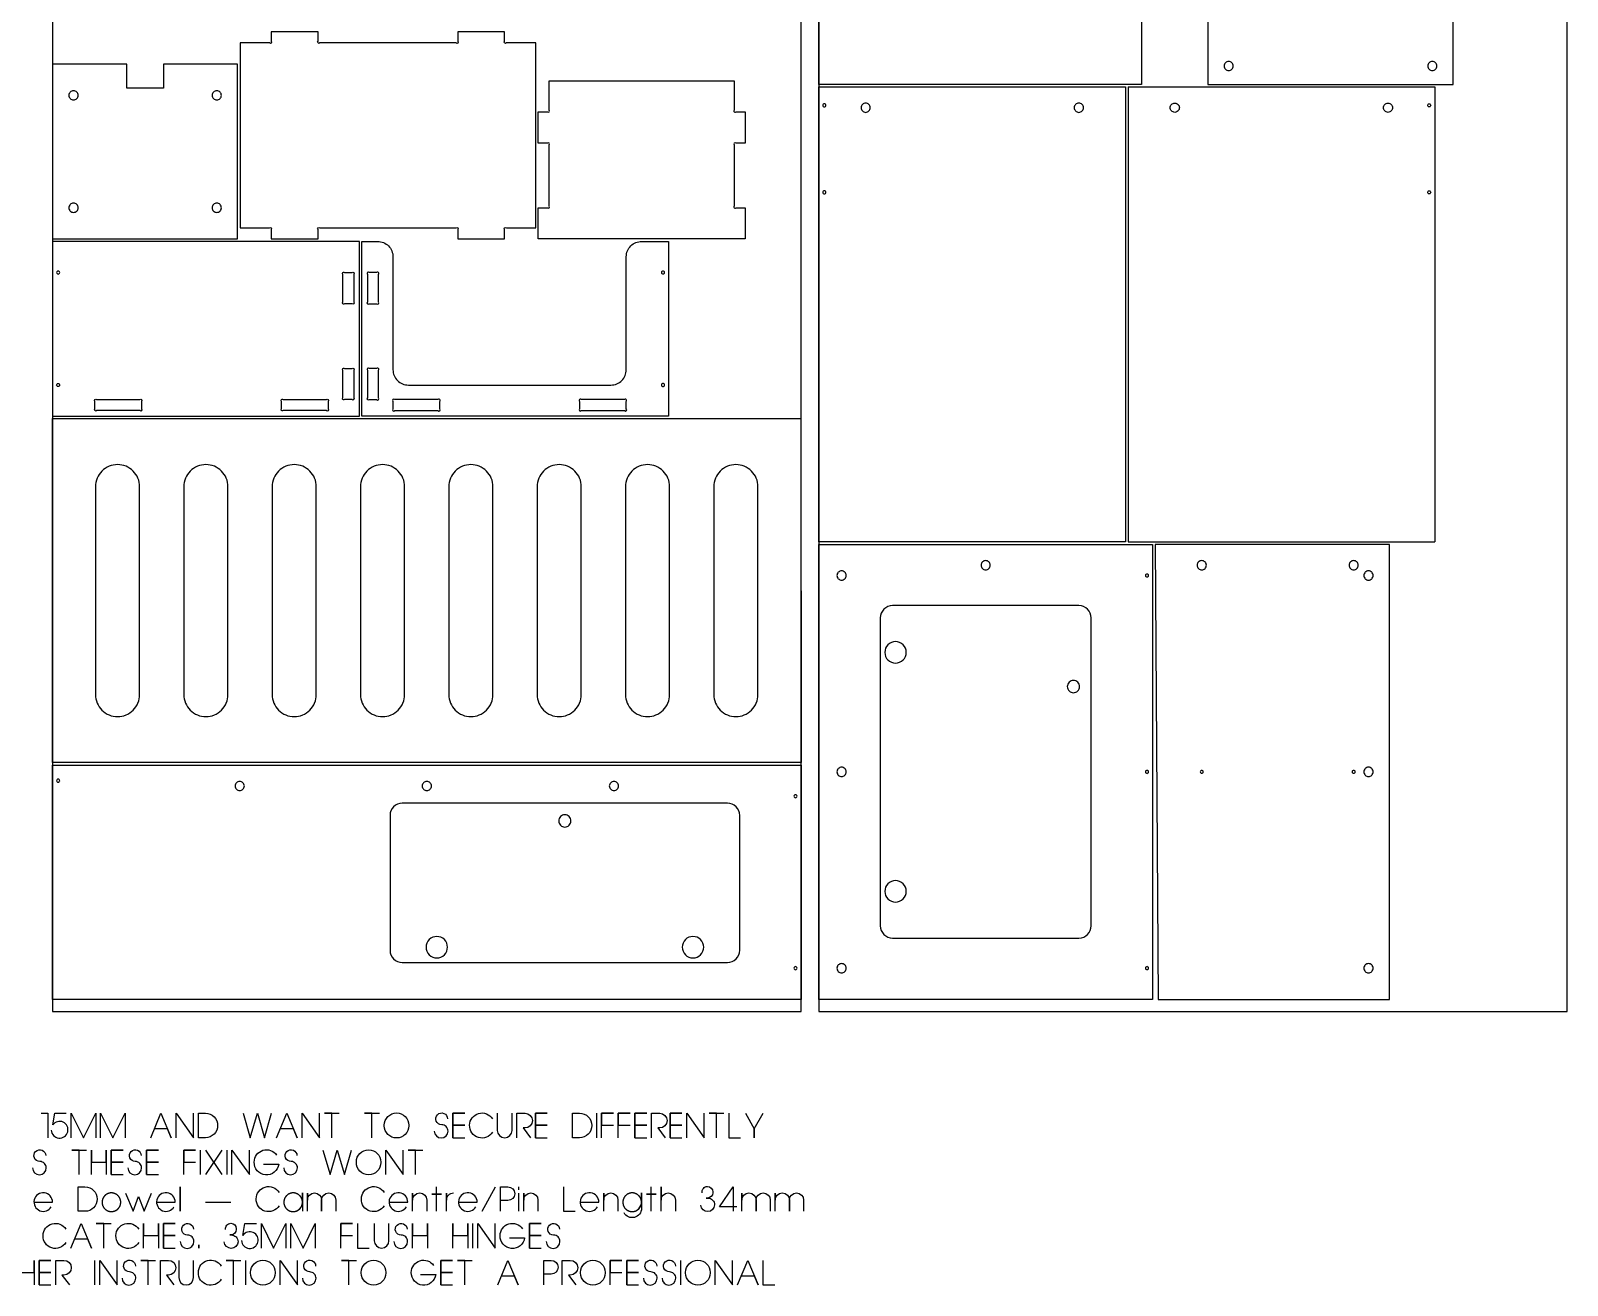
# Model space of a CAD drawing. Extents: x -767 to 5149, y -506 to 2808.
# Drawn here: x 2472 to 4977, y -446 to 1600 of the extents above; entities that cross this region are included whole.
import ezdxf

# ---------------------------------------------------------------- set-up
doc = ezdxf.new("R2010")
doc.units = 0
for name, color, linetype in [('LAYER_1', 18, 'CONTINUOUS'), ('T5_LOGOLAYER_20', 18, 'CONTINUOUS'), ('T5_LOGOLAYER_21', 18, 'CONTINUOUS')]:
    doc.layers.add(name, color=color, linetype=linetype)

msp = doc.modelspace()

# ---------------------------------------------------------------- linework, layer by layer
at = {"layer": 'LAYER_1'}
for points in [[(3757, 0), (4977, 0), (4977, 2440), (3757, 2440)], [(4391, 1512), (4791, 1512), (4791, 1714), (4391, 1714)], [(2507.8, 967), (3727.7, 967), (3727.9, 406), (2507.9, 406)], [(4585, 20), (4687, 20), (4687, 762), (4305, 762), (4310.2, 20)]]:
    msp.add_lwpolyline(points, close=True, dxfattribs=at)
for points in [[(4425, 1549.5, 0.414214), (4417.5, 1542, 0.414214), (4425, 1534.5, 0.414214), (4432.5, 1542, 0.414214)], [(4757, 1549.5, 0.414214), (4749.5, 1542, 0.414214), (4757, 1534.5, 0.414214), (4764.5, 1542, 0.414214)], [(3766, 1480.5, 0.414214), (3763.5, 1478, 0.414214), (3766, 1475.5, 0.414214), (3768.5, 1478, 0.414214)], [(3833.2, 1481.5, 0.414214), (3825.7, 1474, 0.414214), (3833.2, 1466.5, 0.414214), (3840.7, 1474, 0.414214)], [(4180.8, 1481.5, 0.414214), (4173.3, 1474, 0.414214), (4180.8, 1466.5, 0.414214), (4188.3, 1474, 0.414214)], [(4337.2, 1481.5, -0.414214), (4344.7, 1474, -0.414214), (4337.2, 1466.5, -0.414214), (4329.7, 1474, -0.414214)], [(4684.8, 1481.5, -0.414214), (4692.3, 1474, -0.414214), (4684.8, 1466.5, -0.414214), (4677.3, 1474, -0.414214)], [(4752, 1480.5, -0.414214), (4754.5, 1478, -0.414214), (4752, 1475.5, -0.414214), (4749.5, 1478, -0.414214)], [(3766, 1338.5, 0.414214), (3763.5, 1336, 0.414214), (3766, 1333.5, 0.414214), (3768.5, 1336, 0.414214)], [(4752, 1338.5, -0.414214), (4754.5, 1336, -0.414214), (4752, 1333.5, -0.414214), (4749.5, 1336, -0.414214)], [(2613.7, 481, 0.414214), (2649.7, 517), (2649.7, 856, 0.414214), (2613.7, 892, 0.414214), (2577.7, 856), (2577.7, 517, 0.414214)], [(2757.7, 481, 0.414214), (2793.7, 517), (2793.7, 856, 0.414214), (2757.7, 892, 0.414214), (2721.7, 856), (2721.7, 517, 0.414214)], [(2901.7, 481, 0.414214), (2937.7, 517), (2937.7, 856, 0.414214), (2901.7, 892, 0.414214), (2865.7, 856), (2865.7, 517, 0.414214)], [(3045.7, 481, 0.414214), (3081.7, 517), (3081.7, 856, 0.414214), (3045.7, 892, 0.414214), (3009.7, 856), (3009.7, 517, 0.414214)], [(3189.7, 481, 0.414214), (3225.7, 517), (3225.7, 856, 0.414214), (3189.7, 892, 0.414214), (3153.7, 856), (3153.7, 517, 0.414214)], [(3333.7, 481, 0.414214), (3369.7, 517), (3369.7, 856, 0.414214), (3333.7, 892, 0.414214), (3297.7, 856), (3297.7, 517, 0.414214)], [(3477.7, 481, 0.414214), (3513.7, 517), (3513.7, 856, 0.414214), (3477.7, 892, 0.414214), (3441.7, 856), (3441.7, 517, 0.414214)], [(3621.7, 481, 0.414214), (3657.7, 517), (3657.7, 856, 0.414214), (3621.7, 892, 0.414214), (3585.7, 856), (3585.7, 517, 0.414214)], [(4029, 735.5, 0.414214), (4021.5, 728, 0.414214), (4029, 720.5, 0.414214), (4036.5, 728, 0.414214)], [(4381.2, 735.5, 0.414214), (4373.7, 728, 0.414214), (4381.2, 720.5, 0.414214), (4388.7, 728, 0.414214)], [(4628.8, 735.5, 0.414214), (4621.3, 728, 0.414214), (4628.8, 720.5, 0.414214), (4636.3, 728, 0.414214)], [(3794, 718.7, 0.414214), (3786.5, 711.2, 0.414214), (3794, 703.7, 0.414214), (3801.5, 711.2, 0.414214)], [(4292, 713.7, 0.414214), (4289.5, 711.2, 0.414214), (4292, 708.7, 0.414214), (4294.5, 711.2, 0.414214)], [(4653, 718.7, 0.414214), (4645.5, 711.2, 0.414214), (4653, 703.7, 0.414214), (4660.5, 711.2, 0.414214)], [(3877.1, 120), (4181, 120, 0.412424), (4201, 139.9), (4201, 140.8, 0.001289), (4201, 140.9), (4201, 642, 0.414214), (4181, 662), (3877.1, 662, 0.414031), (3857.1, 642), (3857.1, 641.5), (3857.1, 641.3), (3857.1, 140, 0.414214)], [(3882, 603.3, 0.414214), (3864.5, 585.8, 0.414214), (3882, 568.3, 0.414214), (3899.5, 585.8, 0.414214)], [(4172, 540, 0.414214), (4162, 530, 0.414214), (4172, 520, 0.414214), (4182, 530, 0.414214)], [(3794, 398.5, 0.414214), (3786.5, 391, 0.414214), (3794, 383.5, 0.414214), (3801.5, 391, 0.414214)], [(4292, 393.5, 0.414214), (4289.5, 391, 0.414214), (4292, 388.5, 0.414214), (4294.5, 391, 0.414214)], [(4381.2, 393.4, 0.414214), (4378.8, 391, 0.414214), (4381.2, 388.6, 0.414214), (4383.6, 391, 0.414214)], [(4628.8, 393.4, 0.414214), (4626.4, 391, 0.414214), (4628.8, 388.6, 0.414214), (4631.2, 391, 0.414214)], [(4653, 398.5, 0.414214), (4645.5, 391, 0.414214), (4653, 383.5, 0.414214), (4660.5, 391, 0.414214)], [(3882, 213.6, 0.414214), (3864.5, 196.1, 0.414214), (3882, 178.6, 0.414214), (3899.5, 196.1, 0.414214)], [(3794, 78.3, 0.414214), (3786.5, 70.8, 0.414214), (3794, 63.3, 0.414214), (3801.5, 70.8, 0.414214)], [(4653, 78.3, 0.414214), (4645.5, 70.8, 0.414214), (4653, 63.3, 0.414214), (4660.5, 70.8, 0.414214)], [(4292, 73.3, 0.414214), (4289.5, 70.8, 0.414214), (4292, 68.3, 0.414214), (4294.5, 70.8, 0.414214)]]:
    msp.add_lwpolyline(points, format="xyb", close=True, dxfattribs=at)
msp.add_lwpolyline([(4261, 1508), (4761, 1508), (4761, 766)], dxfattribs=at)
at = {"layer": 'T5_LOGOLAYER_20'}
for points in [[(2507.9, 0), (3727.9, 0), (3727.9, 2440), (2507.9, 2440)], [(2628.7, 1545), (2507.9, 1545), (2507.9, 1260), (2809.5, 1260), (2809.5, 1545), (2688.7, 1545), (2688.7, 1506), (2628.7, 1506)], [(3007.9, 971), (3007.9, 1256), (2507.9, 1256), (2507.9, 971)]]:
    msp.add_lwpolyline(points, close=True, dxfattribs=at)
for points in [[(2813.5, 1449.8), (2813.5, 1278), (2861.4, 1278, -1), (2864.3, 1275.2), (2864.3, 1260), (2940.5, 1260), (2940.5, 1275.2, -1), (2943.3, 1278), (3165.6, 1278, -1), (3168.5, 1275.2), (3168.5, 1260), (3244.7, 1260), (3244.7, 1275.2, -1), (3247.5, 1278), (3295.5, 1278), (3295.5, 1449.8), (3295.5, 1579.6), (3247.5, 1579.6, -1), (3244.7, 1582.4), (3244.7, 1597.6), (3168.5, 1597.6), (3168.5, 1582.4, -1), (3165.6, 1579.6), (2943.3, 1579.6, -1), (2940.5, 1582.4), (2940.5, 1597.6), (2864.3, 1597.6), (2864.3, 1582.4, -1), (2861.4, 1579.6), (2813.5, 1579.6)], [(3317.5, 1413.6, 1), (3314.6, 1416.4), (3299.5, 1416.4), (3299.5, 1467.2), (3314.6, 1467.2, 1), (3317.5, 1470), (3317.5, 1518), (3489.3, 1518), (3619.1, 1518), (3619.1, 1470, 1), (3621.9, 1467.2), (3637.1, 1467.2), (3637.1, 1416.4), (3621.9, 1416.4, 1), (3619.1, 1413.6), (3619.1, 1313.6, 1), (3621.9, 1310.8), (3637.1, 1310.8), (3637.1, 1260), (3619.1, 1260), (3489.3, 1260), (3299.5, 1260), (3299.5, 1310.8), (3314.6, 1310.8, 1), (3317.5, 1313.6)], [(2541.9, 1501.7, 0.414214), (2534.4, 1494.2, 0.414214), (2541.9, 1486.7, 0.414214), (2549.4, 1494.2, 0.414214)], [(2775.5, 1501.7, 0.414214), (2768, 1494.2, 0.414214), (2775.5, 1486.7, 0.414214), (2783, 1494.2, 0.414214)], [(2541.9, 1318.3, 0.414214), (2534.4, 1310.8, 0.414214), (2541.9, 1303.3, 0.414214), (2549.4, 1310.8, 0.414214)], [(2775.5, 1318.3, 0.414214), (2768, 1310.8, 0.414214), (2775.5, 1303.3, 0.414214), (2783, 1310.8, 0.414214)], [(3062.7, 1046.8, 0.415425), (3087.8, 1021.8), (3418.1, 1021.8, 0.414214), (3443, 1046.8), (3443.1, 1231, -0.415413), (3468.2, 1256), (3511.9, 1256), (3511.8, 971), (3011.9, 971), (3011.9, 1256), (3037.7, 1256, -0.415393), (3062.7, 1230.9)], [(2516.9, 1207.7, 0.414214), (2514.4, 1205.2, 0.414214), (2516.9, 1202.7, 0.414214), (2519.4, 1205.2, 0.414214)], [(2980.9, 1157.2), (2980.9, 1202.4, -1), (2983.7, 1205.2), (2996, 1205.2, -1), (2998.9, 1202.4), (2998.9, 1157.2, -1), (2996, 1154.4), (2983.7, 1154.4, -1)], [(3038.9, 1157.2), (3038.9, 1202.4, 1), (3036, 1205.2), (3023.7, 1205.2, 1), (3020.9, 1202.4), (3020.9, 1157.2, 1), (3023.7, 1154.4), (3036, 1154.4, 1)], [(3500.4, 1205.2, 0.414214), (3502.9, 1202.7, 0.414214), (3505.4, 1205.2, 0.414214), (3502.9, 1207.7, 0.414214)], [(2983.7, 1048.8), (2996, 1048.8, -1), (2998.9, 1046), (2998.9, 1000.8, -1), (2996, 998), (2983.7, 998, -1), (2980.9, 1000.8), (2980.9, 1046, -1)], [(3036, 1048.8), (3023.7, 1048.8, 1), (3020.9, 1046), (3020.9, 1000.8, 1), (3023.7, 998), (3036, 998, 1), (3038.9, 1000.8), (3038.9, 1046, 1)], [(2519.4, 1021.8, -0.414214), (2516.9, 1019.3, -0.414214), (2514.4, 1021.8, -0.414214), (2516.9, 1024.3, -0.414214)], [(3500.4, 1021.8, 0.414214), (3502.9, 1019.3, 0.414214), (3505.4, 1021.8, 0.414214), (3502.9, 1024.3, 0.414214)], [(2650, 980), (2579.5, 980, -1), (2576.7, 982.8), (2576.7, 995.2, -1), (2579.5, 998), (2650, 998, -1), (2652.9, 995.2), (2652.9, 982.8, -1)], [(2957.1, 995.2), (2957.1, 982.8, -1), (2954.2, 980), (2883.7, 980, -1), (2880.9, 982.8), (2880.9, 995.2, -1), (2883.7, 998), (2954.2, 998, -1)], [(3062.7, 995.2), (3062.7, 982.8, 1), (3065.5, 980), (3136, 980, 1), (3138.9, 982.8), (3138.9, 995.2, 1), (3136, 998), (3065.5, 998, 1)], [(3369.7, 980), (3440.2, 980, 1), (3443.1, 982.8), (3443.1, 995.2, 1), (3440.2, 998), (3369.7, 998, 1), (3366.9, 995.2), (3366.9, 982.8, 1)], [(2516.9, 379.1, 0.414214), (2514.4, 376.6, 0.414214), (2516.9, 374.1, 0.414214), (2519.4, 376.6, 0.414214)], [(2812.9, 375.5, 0.414214), (2805.4, 368, 0.414214), (2812.9, 360.5, 0.414214), (2820.4, 368, 0.414214)], [(3117.9, 375.5, 0.414214), (3110.4, 368, 0.414214), (3117.9, 360.5, 0.414214), (3125.4, 368, 0.414214)], [(3422.9, 375.5, 0.414214), (3415.4, 368, 0.414214), (3422.9, 360.5, 0.414214), (3430.4, 368, 0.414214)], [(3718.9, 353.7, 0.414214), (3716.4, 351.2, 0.414214), (3718.9, 348.7, 0.414214), (3721.4, 351.2, 0.414214)], [(3057.9, 100, 0.414214), (3077.9, 80), (3607.9, 80, 0.414214), (3627.9, 100), (3627.9, 320, 0.414214), (3607.9, 340), (3077.9, 340, 0.414214), (3057.9, 320)], [(3342.9, 321, 0.414214), (3332.9, 311, 0.414214), (3342.9, 301, 0.414214), (3352.9, 311, 0.414214)], [(3134.1, 122.5, 0.414214), (3116.6, 105, 0.414214), (3134.1, 87.5, 0.414214), (3151.6, 105, 0.414214)], [(3551.7, 122.5, 0.414214), (3534.2, 105, 0.414214), (3551.7, 87.5, 0.414214), (3569.2, 105, 0.414214)], [(3718.9, 73.3, 0.414214), (3716.4, 70.8, 0.414214), (3718.9, 68.3, 0.414214), (3721.4, 70.8, 0.414214)]]:
    msp.add_lwpolyline(points, format="xyb", close=True, dxfattribs=at)
at = {"layer": 'T5_LOGOLAYER_21'}
for points in [[(4283, 1512), (3757, 1512), (3757, 1894), (4283, 1894)], [(4257, 766), (3757, 766), (3757, 1508), (4257, 1508)], [(4301, 20), (3757, 20), (3757, 762), (4301, 762)], [(3727.9, 20), (2507.9, 20), (2507.9, 402), (3727.9, 402)], [(2603.7, -326.1), (2604.1, -326.1), (2604.5, -326.1), (2604.9, -326.1), (2605.2, -326), (2605.6, -326), (2606, -325.9), (2606.4, -325.9), (2606.8, -325.8), (2607.1, -325.7), (2607.5, -325.6), (2607.9, -325.5), (2608.2, -325.4), (2608.6, -325.3), (2608.9, -325.2), (2609.3, -325.1), (2609.6, -324.9), (2609.9, -324.8), (2610.3, -324.6), (2610.6, -324.4), (2610.9, -324.3), (2611.3, -324.1), (2611.6, -323.9), (2611.9, -323.7), (2612.2, -323.5), (2612.5, -323.3), (2612.8, -323.1), (2613.1, -322.9), (2613.4, -322.6), (2613.6, -322.4), (2613.9, -322.2), (2614.2, -321.9), (2614.4, -321.7), (2614.7, -321.4), (2614.9, -321.1), (2615.2, -320.9), (2615.4, -320.6), (2615.7, -320.3), (2615.9, -320), (2616.1, -319.7), (2616.3, -319.4), (2616.5, -319.1), (2616.7, -318.8), (2616.9, -318.5), (2617.1, -318.2), (2617.2, -317.8), (2617.4, -317.5), (2617.6, -317.2), (2617.7, -316.8), (2617.8, -316.5), (2618, -316.1), (2618.1, -315.8), (2618.2, -315.4), (2618.3, -315.1), (2618.4, -314.7), (2618.5, -314.3), (2618.6, -314), (2618.7, -313.6), (2618.7, -313.2), (2618.8, -312.8), (2618.8, -312.5), (2618.8, -312.1), (2618.9, -311.7), (2618.9, -311.3), (2618.9, -310.9), (2618.9, -310.5), (2618.9, -310.1), (2618.8, -309.7), (2618.8, -309.4), (2618.8, -309), (2618.7, -308.6), (2618.7, -308.2), (2618.6, -307.8), (2618.5, -307.5), (2618.4, -307.1), (2618.3, -306.7), (2618.2, -306.4), (2618.1, -306), (2618, -305.7), (2617.8, -305.3), (2617.7, -305), (2617.6, -304.7), (2617.4, -304.3), (2617.2, -304), (2617.1, -303.7), (2616.9, -303.3), (2616.7, -303), (2616.5, -302.7), (2616.3, -302.4), (2616.1, -302.1), (2615.9, -301.8), (2615.7, -301.5), (2615.4, -301.2), (2615.2, -301), (2614.9, -300.7), (2614.7, -300.4), (2614.4, -300.2), (2614.2, -299.9), (2613.9, -299.7), (2613.6, -299.4), (2613.4, -299.2), (2613.1, -299), (2612.8, -298.7), (2612.5, -298.5), (2612.2, -298.3), (2611.9, -298.1), (2611.6, -297.9), (2611.3, -297.7), (2610.9, -297.5), (2610.6, -297.4), (2610.3, -297.2), (2609.9, -297.1), (2609.6, -296.9), (2609.3, -296.8), (2608.9, -296.6), (2608.6, -296.5), (2608.2, -296.4), (2607.9, -296.3), (2607.5, -296.2), (2607.1, -296.1), (2606.8, -296), (2606.4, -295.9), (2606, -295.9), (2605.6, -295.8), (2605.2, -295.8), (2604.9, -295.8), (2604.5, -295.7), (2604.1, -295.7), (2603.7, -295.7), (2603.3, -295.7), (2602.9, -295.7), (2602.5, -295.8), (2602.1, -295.8), (2601.8, -295.8), (2601.4, -295.9), (2601, -295.9), (2600.6, -296), (2600.3, -296.1), (2599.9, -296.2), (2599.5, -296.3), (2599.2, -296.4), (2598.8, -296.5), (2598.5, -296.6), (2598.1, -296.8), (2597.8, -296.9), (2597.4, -297.1), (2597.1, -297.2), (2596.8, -297.4), (2596.4, -297.5), (2596.1, -297.7), (2595.8, -297.9), (2595.5, -298.1), (2595.2, -298.3), (2594.9, -298.5), (2594.6, -298.7), (2594.3, -299), (2594, -299.2), (2593.7, -299.4), (2593.5, -299.7), (2593.2, -299.9), (2592.9, -300.2), (2592.7, -300.4), (2592.4, -300.7), (2592.2, -301), (2592, -301.2), (2591.7, -301.5), (2591.5, -301.8), (2591.3, -302.1), (2591.1, -302.4), (2590.9, -302.7), (2590.7, -303), (2590.5, -303.3), (2590.3, -303.7), (2590.2, -304), (2590, -304.3), (2589.8, -304.7), (2589.7, -305), (2589.5, -305.3), (2589.4, -305.7), (2589.3, -306), (2589.2, -306.4), (2589.1, -306.7), (2589, -307.1), (2588.9, -307.5), (2588.8, -307.8), (2588.7, -308.2), (2588.7, -308.6), (2588.6, -309), (2588.6, -309.4), (2588.5, -309.7), (2588.5, -310.1), (2588.5, -310.5), (2588.5, -310.9), (2588.5, -311.3), (2588.5, -311.7), (2588.5, -312.1), (2588.6, -312.5), (2588.6, -312.8), (2588.7, -313.2), (2588.7, -313.6), (2588.8, -314), (2588.9, -314.3), (2589, -314.7), (2589.1, -315.1), (2589.2, -315.4), (2589.3, -315.8), (2589.4, -316.1), (2589.5, -316.5), (2589.7, -316.8), (2589.8, -317.2), (2590, -317.5), (2590.2, -317.8), (2590.3, -318.2), (2590.5, -318.5), (2590.7, -318.8), (2590.9, -319.1), (2591.1, -319.4), (2591.3, -319.7), (2591.5, -320), (2591.7, -320.3), (2592, -320.6), (2592.2, -320.9), (2592.4, -321.1), (2592.7, -321.4), (2592.9, -321.7), (2593.2, -321.9), (2593.5, -322.2), (2593.7, -322.4), (2594, -322.6), (2594.3, -322.9), (2594.6, -323.1), (2594.9, -323.3), (2595.2, -323.5), (2595.5, -323.7), (2595.8, -323.9), (2596.1, -324.1), (2596.4, -324.3), (2596.8, -324.4), (2597.1, -324.6), (2597.4, -324.8), (2597.8, -324.9), (2598.1, -325.1), (2598.5, -325.2), (2598.8, -325.3), (2599.2, -325.4), (2599.5, -325.5), (2599.9, -325.6), (2600.3, -325.7), (2600.6, -325.8), (2601, -325.9), (2601.4, -325.9), (2601.8, -326), (2602.1, -326), (2602.5, -326.1), (2602.9, -326.1), (2603.3, -326.1)], [(2715.7, -325.7), (2715.7, -285.7)], [(2900, -326.1), (2900.4, -326.1), (2900.7, -326.1), (2901.1, -326.1), (2901.5, -326), (2901.9, -326), (2902.3, -325.9), (2902.7, -325.9), (2903, -325.8), (2903.4, -325.7), (2903.8, -325.6), (2904.1, -325.5), (2904.5, -325.4), (2904.8, -325.3), (2905.2, -325.2), (2905.5, -325.1), (2905.9, -324.9), (2906.2, -324.8), (2906.6, -324.6), (2906.9, -324.4), (2907.2, -324.3), (2907.5, -324.1), (2907.8, -323.9), (2908.2, -323.7), (2908.5, -323.5), (2908.8, -323.3), (2909.1, -323.1), (2909.3, -322.9), (2909.6, -322.6), (2909.9, -322.4), (2910.2, -322.2), (2910.4, -321.9), (2910.7, -321.7), (2911, -321.4), (2911.2, -321.1), (2911.5, -320.9), (2911.7, -320.6), (2911.9, -320.3), (2912.1, -320), (2912.4, -319.7), (2912.6, -319.4), (2912.8, -319.1), (2913, -318.8), (2913.1, -318.5), (2913.3, -318.2), (2913.5, -317.8), (2913.7, -317.5), (2913.8, -317.2), (2914, -316.8), (2914.1, -316.5), (2914.2, -316.1), (2914.4, -315.8), (2914.5, -315.4), (2914.6, -315.1), (2914.7, -314.7), (2914.8, -314.3), (2914.9, -314), (2914.9, -313.6), (2915, -313.2), (2915, -312.8), (2915.1, -312.5), (2915.1, -312.1), (2915.1, -311.7), (2915.2, -311.3), (2915.2, -310.9), (2915.2, -310.5), (2915.1, -310.1), (2915.1, -309.7), (2915.1, -309.4), (2915, -309), (2915, -308.6), (2914.9, -308.2), (2914.9, -307.8), (2914.8, -307.5), (2914.7, -307.1), (2914.6, -306.7), (2914.5, -306.4), (2914.4, -306), (2914.2, -305.7), (2914.1, -305.3), (2914, -305), (2913.8, -304.7), (2913.7, -304.3), (2913.5, -304), (2913.3, -303.7), (2913.1, -303.3), (2913, -303), (2912.8, -302.7), (2912.6, -302.4), (2912.4, -302.1), (2912.1, -301.8), (2911.9, -301.5), (2911.7, -301.2), (2911.5, -301), (2911.2, -300.7), (2911, -300.4), (2910.7, -300.2), (2910.4, -299.9), (2910.2, -299.7), (2909.9, -299.4), (2909.6, -299.2), (2909.3, -299), (2909.1, -298.7), (2908.8, -298.5), (2908.5, -298.3), (2908.2, -298.1), (2907.8, -297.9), (2907.5, -297.7), (2907.2, -297.5), (2906.9, -297.4), (2906.6, -297.2), (2906.2, -297.1), (2905.9, -296.9), (2905.5, -296.8), (2905.2, -296.6), (2904.8, -296.5), (2904.5, -296.4), (2904.1, -296.3), (2903.8, -296.2), (2903.4, -296.1), (2903, -296), (2902.7, -295.9), (2902.3, -295.9), (2901.9, -295.8), (2901.5, -295.8), (2901.1, -295.8), (2900.7, -295.7), (2900.4, -295.7), (2900, -295.7), (2899.6, -295.7), (2899.2, -295.7), (2898.8, -295.8), (2898.4, -295.8), (2898, -295.8), (2897.6, -295.9), (2897.3, -295.9), (2896.9, -296), (2896.5, -296.1), (2896.2, -296.2), (2895.8, -296.3), (2895.4, -296.4), (2895.1, -296.5), (2894.7, -296.6), (2894.4, -296.8), (2894, -296.9), (2893.7, -297.1), (2893.4, -297.2), (2893, -297.4), (2892.7, -297.5), (2892.4, -297.7), (2892.1, -297.9), (2891.8, -298.1), (2891.5, -298.3), (2891.2, -298.5), (2890.9, -298.7), (2890.6, -299), (2890.3, -299.2), (2890, -299.4), (2889.7, -299.7), (2889.5, -299.9), (2889.2, -300.2), (2889, -300.4), (2888.7, -300.7), (2888.5, -301), (2888.2, -301.2), (2888, -301.5), (2887.8, -301.8), (2887.6, -302.1), (2887.4, -302.4), (2887.2, -302.7), (2887, -303), (2886.8, -303.3), (2886.6, -303.7), (2886.4, -304), (2886.3, -304.3), (2886.1, -304.7), (2886, -305), (2885.8, -305.3), (2885.7, -305.7), (2885.6, -306), (2885.4, -306.4), (2885.3, -306.7), (2885.2, -307.1), (2885.1, -307.5), (2885.1, -307.8), (2885, -308.2), (2884.9, -308.6), (2884.9, -309), (2884.8, -309.4), (2884.8, -309.7), (2884.8, -310.1), (2884.8, -310.5), (2884.8, -310.9), (2884.8, -311.3), (2884.8, -311.7), (2884.8, -312.1), (2884.8, -312.5), (2884.9, -312.8), (2884.9, -313.2), (2885, -313.6), (2885.1, -314), (2885.1, -314.3), (2885.2, -314.7), (2885.3, -315.1), (2885.4, -315.4), (2885.6, -315.8), (2885.7, -316.1), (2885.8, -316.5), (2886, -316.8), (2886.1, -317.2), (2886.3, -317.5), (2886.4, -317.8), (2886.6, -318.2), (2886.8, -318.5), (2887, -318.8), (2887.2, -319.1), (2887.4, -319.4), (2887.6, -319.7), (2887.8, -320), (2888, -320.3), (2888.2, -320.6), (2888.5, -320.9), (2888.7, -321.1), (2889, -321.4), (2889.2, -321.7), (2889.5, -321.9), (2889.7, -322.2), (2890, -322.4), (2890.3, -322.6), (2890.6, -322.9), (2890.9, -323.1), (2891.2, -323.3), (2891.5, -323.5), (2891.8, -323.7), (2892.1, -323.9), (2892.4, -324.1), (2892.7, -324.3), (2893, -324.4), (2893.4, -324.6), (2893.7, -324.8), (2894, -324.9), (2894.4, -325.1), (2894.7, -325.2), (2895.1, -325.3), (2895.4, -325.4), (2895.8, -325.5), (2896.2, -325.6), (2896.5, -325.7), (2896.9, -325.8), (2897.3, -325.9), (2897.6, -325.9), (2898, -326), (2898.4, -326), (2898.8, -326.1), (2899.2, -326.1), (2899.6, -326.1)], [(3452.6, -326.1), (3453, -326.1), (3453.4, -326.1), (3453.8, -326.1), (3454.2, -326), (3454.6, -326), (3454.9, -325.9), (3455.3, -325.9), (3455.7, -325.8), (3456.1, -325.7), (3456.4, -325.6), (3456.8, -325.5), (3457.1, -325.4), (3457.5, -325.3), (3457.9, -325.2), (3458.2, -325.1), (3458.5, -324.9), (3458.9, -324.8), (3459.2, -324.6), (3459.5, -324.4), (3459.9, -324.3), (3460.2, -324.1), (3460.5, -323.9), (3460.8, -323.7), (3461.1, -323.5), (3461.4, -323.3), (3461.7, -323.1), (3462, -322.9), (3462.3, -322.6), (3462.6, -322.4), (3462.8, -322.2), (3463.1, -321.9), (3463.4, -321.7), (3463.6, -321.4), (3463.9, -321.1), (3464.1, -320.9), (3464.4, -320.6), (3464.6, -320.3), (3464.8, -320), (3465, -319.7), (3465.2, -319.4), (3465.4, -319.1), (3465.6, -318.8), (3465.8, -318.5), (3466, -318.2), (3466.2, -317.8), (3466.3, -317.5), (3466.5, -317.2), (3466.6, -316.8), (3466.8, -316.5), (3466.9, -316.1), (3467, -315.8), (3467.1, -315.4), (3467.3, -315.1), (3467.3, -314.7), (3467.4, -314.3), (3467.5, -314), (3467.6, -313.6), (3467.7, -313.2), (3467.7, -312.8), (3467.7, -312.5), (3467.8, -312.1), (3467.8, -311.7), (3467.8, -311.3), (3467.8, -310.9), (3467.8, -310.5), (3467.8, -310.1), (3467.8, -309.7), (3467.7, -309.4), (3467.7, -309), (3467.7, -308.6), (3467.6, -308.2), (3467.5, -307.8), (3467.4, -307.5), (3467.3, -307.1), (3467.3, -306.7), (3467.1, -306.4), (3467, -306), (3466.9, -305.7), (3466.8, -305.3), (3466.6, -305), (3466.5, -304.7), (3466.3, -304.3), (3466.2, -304), (3466, -303.7), (3465.8, -303.3), (3465.6, -303), (3465.4, -302.7), (3465.2, -302.4), (3465, -302.1), (3464.8, -301.8), (3464.6, -301.5), (3464.4, -301.2), (3464.1, -301), (3463.9, -300.7), (3463.6, -300.4), (3463.4, -300.2), (3463.1, -299.9), (3462.8, -299.7), (3462.6, -299.4), (3462.3, -299.2), (3462, -299), (3461.7, -298.7), (3461.4, -298.5), (3461.1, -298.3), (3460.8, -298.1), (3460.5, -297.9), (3460.2, -297.7), (3459.9, -297.5), (3459.5, -297.4), (3459.2, -297.2), (3458.9, -297.1), (3458.5, -296.9), (3458.2, -296.8), (3457.9, -296.6), (3457.5, -296.5), (3457.1, -296.4), (3456.8, -296.3), (3456.4, -296.2), (3456.1, -296.1), (3455.7, -296), (3455.3, -295.9), (3454.9, -295.9), (3454.6, -295.8), (3454.2, -295.8), (3453.8, -295.8), (3453.4, -295.7), (3453, -295.7), (3452.6, -295.7), (3452.2, -295.7), (3451.8, -295.7), (3451.5, -295.8), (3451.1, -295.8), (3450.7, -295.8), (3450.3, -295.9), (3449.9, -295.9), (3449.6, -296), (3449.2, -296.1), (3448.8, -296.2), (3448.5, -296.3), (3448.1, -296.4), (3447.8, -296.5), (3447.4, -296.6), (3447.1, -296.8), (3446.7, -296.9), (3446.4, -297.1), (3446, -297.2), (3445.7, -297.4), (3445.4, -297.5), (3445.1, -297.7), (3444.7, -297.9), (3444.4, -298.1), (3444.1, -298.3), (3443.8, -298.5), (3443.5, -298.7), (3443.2, -299), (3443, -299.2), (3442.7, -299.4), (3442.4, -299.7), (3442.1, -299.9), (3441.9, -300.2), (3441.6, -300.4), (3441.4, -300.7), (3441.1, -301), (3440.9, -301.2), (3440.7, -301.5), (3440.4, -301.8), (3440.2, -302.1), (3440, -302.4), (3439.8, -302.7), (3439.6, -303), (3439.4, -303.3), (3439.3, -303.7), (3439.1, -304), (3438.9, -304.3), (3438.8, -304.7), (3438.6, -305), (3438.5, -305.3), (3438.3, -305.7), (3438.2, -306), (3438.1, -306.4), (3438, -306.7), (3437.9, -307.1), (3437.8, -307.5), (3437.7, -307.8), (3437.7, -308.2), (3437.6, -308.6), (3437.5, -309), (3437.5, -309.4), (3437.5, -309.7), (3437.4, -310.1), (3437.4, -310.5), (3437.4, -310.9), (3437.4, -311.3), (3437.4, -311.7), (3437.5, -312.1), (3437.5, -312.5), (3437.5, -312.8), (3437.6, -313.2), (3437.7, -313.6), (3437.7, -314), (3437.8, -314.3), (3437.9, -314.7), (3438, -315.1), (3438.1, -315.4), (3438.2, -315.8), (3438.3, -316.1), (3438.5, -316.5), (3438.6, -316.8), (3438.8, -317.2), (3438.9, -317.5), (3439.1, -317.8), (3439.3, -318.2), (3439.4, -318.5), (3439.6, -318.8), (3439.8, -319.1), (3440, -319.4), (3440.2, -319.7), (3440.4, -320), (3440.7, -320.3), (3440.9, -320.6), (3441.1, -320.9), (3441.4, -321.1), (3441.6, -321.4), (3441.9, -321.7), (3442.1, -321.9), (3442.4, -322.2), (3442.7, -322.4), (3443, -322.6), (3443.2, -322.9), (3443.5, -323.1), (3443.8, -323.3), (3444.1, -323.5), (3444.4, -323.7), (3444.7, -323.9), (3445.1, -324.1), (3445.4, -324.3), (3445.7, -324.4), (3446, -324.6), (3446.4, -324.8), (3446.7, -324.9), (3447.1, -325.1), (3447.4, -325.2), (3447.8, -325.3), (3448.1, -325.4), (3448.5, -325.5), (3448.8, -325.6), (3449.2, -325.7), (3449.6, -325.8), (3449.9, -325.9), (3450.3, -325.9), (3450.7, -326), (3451.1, -326), (3451.5, -326.1), (3451.8, -326.1), (3452.2, -326.1)], [(2746.2, -385.7), (2746.2, -380.5)]]:
    msp.add_lwpolyline(points, close=True, dxfattribs=at)
for points in [[(4261, 1508), (4261, 766), (4653, 766), (4761, 766)], [(2489.3, -165.7), (2500.1, -165.7), (2500.1, -205.7)], [(2538.1, -205.7), (2538.1, -165.7), (2558.1, -205.7), (2578.1, -165.7), (2578.1, -205.7)], [(2586.1, -205.7), (2586.1, -165.7), (2606.1, -205.7), (2626.1, -165.7), (2626.1, -205.7)], [(2667.7, -205.7), (2684.5, -165.7), (2701.3, -205.7), (2695.3, -191.3), (2674.1, -191.3)], [(2709.3, -205.7), (2709.3, -165.7), (2737.7, -205.7), (2737.7, -165.7)], [(2818.5, -165.7), (2830.1, -205.7), (2841.7, -165.7), (2853.3, -205.7), (2864.9, -165.7)], [(2872.9, -205.7), (2889.7, -165.7), (2906.5, -205.7), (2900.5, -191.3), (2879.3, -191.3)], [(2914.5, -205.7), (2914.5, -165.7), (2942.9, -205.7), (2942.9, -165.7)], [(2962.9, -205.7), (2962.9, -165.7), (2950.9, -165.7), (2974.9, -165.7)], [(3028.5, -205.7), (3028.5, -165.7), (3016.5, -165.7), (3040.5, -165.7)], [(3160.5, -205.7), (3160.5, -165.7), (3179.7, -165.7), (3160.5, -165.7), (3160.5, -185.3), (3179.7, -185.3), (3160.5, -185.3), (3160.5, -205.7), (3179.7, -205.7)], [(3294.8, -205.7), (3294.8, -165.7), (3314, -165.7), (3294.8, -165.7), (3294.8, -185.3), (3314, -185.3), (3294.8, -185.3), (3294.8, -205.7), (3314, -205.7)], [(3394.8, -205.7), (3394.8, -165.7)], [(3402.8, -205.7), (3402.8, -165.7), (3422, -165.7), (3402.8, -165.7), (3402.8, -185.3), (3422, -185.3)], [(3430, -205.7), (3430, -165.7), (3449.2, -165.7), (3430, -165.7), (3430, -185.3), (3449.2, -185.3)], [(3457.2, -205.7), (3457.2, -165.7), (3476.4, -165.7), (3457.2, -165.7), (3457.2, -185.3), (3476.4, -185.3), (3457.2, -185.3), (3457.2, -205.7), (3476.4, -205.7)], [(3514.4, -205.7), (3514.4, -165.7), (3533.6, -165.7), (3514.4, -165.7), (3514.4, -185.3), (3533.6, -185.3), (3514.4, -185.3), (3514.4, -205.7), (3533.6, -205.7)], [(3541.6, -205.7), (3541.6, -165.7), (3570, -205.7), (3570, -165.7)], [(3590, -205.7), (3590, -165.7), (3578, -165.7), (3602, -165.7)], [(3610, -165.7), (3610, -205.7), (3629.2, -205.7)], [(3637.2, -165.7), (3651.6, -190.9), (3651.6, -205.7), (3651.6, -190.9), (3666, -165.7)], [(2551, -265.7), (2551, -225.7), (2539, -225.7), (2563, -225.7)], [(2571, -265.7), (2571, -225.7), (2571, -245.3), (2595.4, -245.3), (2595.4, -225.7), (2595.4, -265.7)], [(2603.4, -265.7), (2603.4, -225.7), (2622.6, -225.7), (2603.4, -225.7), (2603.4, -245.3), (2622.6, -245.3), (2603.4, -245.3), (2603.4, -265.7), (2622.6, -265.7)], [(2661, -265.7), (2661, -225.7), (2680.2, -225.7), (2661, -225.7), (2661, -245.3), (2680.2, -245.3), (2661, -245.3), (2661, -265.7), (2680.2, -265.7)], [(2721.8, -265.7), (2721.8, -225.7), (2741, -225.7), (2721.8, -225.7), (2721.8, -245.3), (2741, -245.3)], [(2749, -265.7), (2749, -225.7)], [(2757, -225.7), (2783.8, -265.7)], [(2757.4, -265.7), (2784.2, -225.7)], [(2792.2, -265.7), (2792.2, -225.7)], [(2800.2, -265.7), (2800.2, -225.7), (2828.6, -265.7), (2828.6, -225.7)], [(2948.6, -225.7), (2960.2, -265.7), (2971.8, -225.7), (2983.4, -265.7), (2995, -225.7)], [(3051, -265.7), (3051, -225.7), (3079.4, -265.7), (3079.4, -225.7)], [(3099.4, -265.7), (3099.4, -225.7), (3087.4, -225.7), (3111.4, -225.7)], [(2626.9, -296.1), (2638.9, -325.7), (2648.1, -301.7), (2657.3, -325.7), (2669.3, -296.1)], [(3133.9, -325.7), (3133.9, -297.7), (3125.9, -297.7), (3141.9, -297.7), (3133.9, -297.7), (3133.9, -285.7)], [(3207.9, -325.7), (3229.9, -285.7)], [(3267.9, -290.5), (3267.9, -285.7)], [(3267.9, -325.7), (3267.9, -296.1)], [(3340.7, -285.7), (3340.7, -325.7), (3359.9, -325.7)], [(3483.8, -325.7), (3483.8, -297.7), (3475.8, -297.7), (3491.8, -297.7), (3483.8, -297.7), (3483.8, -285.7)], [(3623.4, -318.5), (3595, -318.5), (3617.4, -285.7), (3617.4, -325.7)], [(2757.3, -310.9), (2798.1, -310.9)], [(2537.5, -385.7), (2554.3, -345.7), (2571.1, -385.7), (2565.1, -371.3), (2543.9, -371.3)], [(2591.1, -385.7), (2591.1, -345.7), (2579.1, -345.7), (2603.1, -345.7)], [(2656.2, -385.7), (2656.2, -345.7), (2656.2, -365.3), (2680.6, -365.3), (2680.6, -345.7), (2680.6, -385.7)], [(2688.6, -385.7), (2688.6, -345.7), (2707.8, -345.7), (2688.6, -345.7), (2688.6, -365.3), (2707.8, -365.3), (2688.6, -365.3), (2688.6, -385.7), (2707.8, -385.7)], [(2848.1, -385.7), (2848.1, -345.7), (2868.1, -385.7), (2888.1, -345.7), (2888.1, -385.7)], [(2896.1, -385.7), (2896.1, -345.7), (2916.1, -385.7), (2936.1, -345.7), (2936.1, -385.7)], [(2977.7, -385.7), (2977.7, -345.7), (2996.9, -345.7), (2977.7, -345.7), (2977.7, -365.3), (2996.9, -365.3)], [(3004.9, -345.7), (3004.9, -385.7), (3024.1, -385.7)], [(3094.5, -385.7), (3094.5, -345.7), (3094.5, -365.3), (3118.9, -365.3), (3118.9, -345.7), (3118.9, -385.7)], [(3160.5, -385.7), (3160.5, -345.7), (3160.5, -365.3), (3184.9, -365.3), (3184.9, -345.7), (3184.9, -385.7)], [(3192.9, -385.7), (3192.9, -345.7)], [(3200.9, -385.7), (3200.9, -345.7), (3229.3, -385.7), (3229.3, -345.7)], [(3285.3, -385.7), (3285.3, -345.7), (3304.5, -345.7), (3285.3, -345.7), (3285.3, -365.3), (3304.5, -365.3), (3285.3, -365.3), (3285.3, -385.7), (3304.5, -385.7)], [(2453.5, -445.7), (2453.5, -405.7), (2453.5, -425.3), (2477.9, -425.3), (2477.9, -405.7), (2477.9, -445.7)], [(2485.9, -445.7), (2485.9, -405.7), (2505.1, -405.7), (2485.9, -405.7), (2485.9, -425.3), (2505.1, -425.3), (2485.9, -425.3), (2485.9, -445.7), (2505.1, -445.7)], [(2576.7, -445.7), (2576.7, -405.7)], [(2584.7, -445.7), (2584.7, -405.7), (2613.1, -445.7), (2613.1, -405.7)], [(2663.5, -445.7), (2663.5, -405.7), (2651.5, -405.7), (2675.5, -405.7)], [(2802.6, -445.7), (2802.6, -405.7), (2790.6, -405.7), (2814.6, -405.7)], [(2822.6, -445.7), (2822.6, -405.7)], [(2878.6, -445.7), (2878.6, -405.7), (2907, -445.7), (2907, -405.7)], [(2991, -445.7), (2991, -405.7), (2979, -405.7), (3003, -405.7)], [(3140.6, -445.7), (3140.6, -405.7), (3159.8, -405.7), (3140.6, -405.7), (3140.6, -425.3), (3159.8, -425.3), (3140.6, -425.3), (3140.6, -445.7), (3159.8, -445.7)], [(3179.8, -445.7), (3179.8, -405.7), (3167.8, -405.7), (3191.8, -405.7)], [(3233.4, -445.7), (3250.2, -405.7), (3267, -445.7), (3261, -431.3), (3239.8, -431.3)], [(3416.6, -445.7), (3416.6, -405.7), (3435.8, -405.7), (3416.6, -405.7), (3416.6, -425.3), (3435.8, -425.3)], [(3443.8, -445.7), (3443.8, -405.7), (3463, -405.7), (3443.8, -405.7), (3443.8, -425.3), (3463, -425.3), (3443.8, -425.3), (3443.8, -445.7), (3463, -445.7)], [(3531.8, -445.7), (3531.8, -405.7)], [(3587.8, -445.7), (3587.8, -405.7), (3616.2, -445.7), (3616.2, -405.7)], [(3624.2, -445.7), (3641, -405.7), (3657.8, -445.7), (3651.8, -431.3), (3630.6, -431.3)], [(3665.8, -405.7), (3665.8, -445.7), (3685, -445.7)]]:
    msp.add_lwpolyline(points, dxfattribs=at)
for points in [[(2505.7, -193.3, 0.857608), (2532.5, -196.1, 0.839431), (2508.1, -184.9), (2511.3, -165.7), (2530.1, -165.7)], [(3130.1, -194.9, 1), (3152.5, -194.9, 0.415385), (3142.1, -184.5, -0.668438), (3135.3, -168.1, -0.668438), (3151.7, -174.9)], [(3224.9, -196.5, -0.77786), (3187.7, -185.3, -0.756443), (3224.9, -174.9)], [(3232.8, -165.7), (3232.8, -193.7, 1), (3256.8, -193.7), (3256.8, -165.7)], [(3264.8, -205.7), (3264.8, -165.7), (3278, -165.7, -1), (3278, -189.7), (3274.8, -189.7), (3286.8, -205.7)], [(3484.4, -205.7), (3484.4, -165.7), (3497.6, -165.7, -1), (3497.6, -189.7), (3494.4, -189.7), (3506.4, -205.7)], [(2475, -254.9, 1), (2497.4, -254.9, 0.415385), (2487, -244.5, -0.668438), (2480.2, -228.1, -0.668438), (2496.6, -234.9)], [(2630.6, -254.9, 1), (2653, -254.9, 0.415385), (2642.6, -244.5, -0.668438), (2635.8, -228.1, -0.668438), (2652.2, -234.9)], [(2851.8, -248.9), (2876.6, -248.9, -0.955296), (2836.6, -245.3, -0.741566), (2873, -234.1)], [(2884.6, -254.9, 1), (2907, -254.9, 0.415385), (2896.6, -244.5, -0.668438), (2889.8, -228.1, -0.668438), (2906.2, -234.9)], [(2478.1, -310.9), (2507.7, -310.9, 0.90232), (2477.8, -307.2, 0.862347), (2505.7, -318.1)], [(2678.1, -310.9), (2707.7, -310.9, 0.90232), (2677.7, -307.2, 0.862347), (2705.7, -318.1)], [(2876.9, -316.5, -0.77786), (2839.7, -305.3, -0.756443), (2876.9, -294.9)], [(2900, -326.1, 0.421631), (2915.2, -310.5), (2915.2, -295.7), (2915.2, -325.7)], [(2923.2, -325.7), (2923.2, -296.1), (2923.2, -307.3, -1), (2946.4, -307.3), (2946.4, -325.7), (2946.4, -307.3, -1), (2969.6, -307.3), (2969.6, -325.7)], [(3048.4, -316.5, -0.77786), (3011.2, -305.3, -0.756443), (3048.4, -294.9)], [(3057.1, -310.9), (3086.7, -310.9, 0.90232), (3056.7, -307.2, 0.862347), (3084.7, -318.1)], [(3094.7, -325.7), (3094.7, -296.1), (3094.7, -307.3, -1), (3117.9, -307.3), (3117.9, -325.7)], [(3149.9, -325.7), (3149.9, -296.1), (3149.9, -307.3, -0.416092), (3161.5, -295.7)], [(3170.3, -310.9), (3199.9, -310.9, 0.90232), (3169.9, -307.2, 0.862347), (3197.9, -318.1)], [(3237.9, -325.7), (3237.9, -285.7), (3249.9, -285.7, -1), (3249.9, -308.1), (3237.9, -308.1)], [(3275.9, -325.7), (3275.9, -296.1), (3275.9, -307.3, -1), (3299.1, -307.3), (3299.1, -325.7)], [(3368.7, -310.9), (3398.3, -310.9, 0.90232), (3368.3, -307.2, 0.862347), (3396.3, -318.1)], [(3406.3, -325.7), (3406.3, -296.1), (3406.3, -307.3, -1), (3429.5, -307.3), (3429.5, -325.7)], [(3452.6, -326.1, 0.421631), (3467.8, -310.5), (3467.8, -295.7), (3467.8, -320.9, -0.782349), (3439.4, -328.1)], [(3499.8, -325.7), (3499.8, -285.7), (3499.8, -307.3, -1), (3523, -307.3), (3523, -325.7)], [(3566.6, -295.3, -0.454849), (3575.4, -285.2, -0.411435), (3584.2, -294.1), (3584.2, -295.3, -0.412121), (3575.4, -304.1), (3573.4, -304.1), (3575.8, -304.1, -0.414286), (3587, -315.3, -0.946269), (3564.6, -315.7)], [(3631.4, -325.7), (3631.4, -296.1), (3631.4, -307.3, -1), (3654.6, -307.3), (3654.6, -325.7), (3654.6, -307.3, -1), (3677.8, -307.3), (3677.8, -325.7)], [(3685.8, -325.7), (3685.8, -296.1), (3685.8, -307.3, -1), (3709, -307.3), (3709, -325.7), (3709, -307.3, -1), (3732.2, -307.3), (3732.2, -325.7)], [(2529.5, -376.5, -0.77786), (2492.3, -365.3, -0.756443), (2529.5, -354.9)], [(2648.3, -376.5, -0.77786), (2611.1, -365.3, -0.756443), (2648.3, -354.9)], [(2715.8, -374.9, 1), (2738.2, -374.9, 0.415385), (2727.8, -364.5, -0.668438), (2721, -348.1, -0.668438), (2737.4, -354.9)], [(2789.7, -355.3, -0.454849), (2798.5, -345.2, -0.411435), (2807.3, -354.1), (2807.3, -355.3, -0.412121), (2798.5, -364.1), (2796.5, -364.1), (2798.9, -364.1, -0.414286), (2810.1, -375.3, -0.946269), (2787.7, -375.7)], [(2815.7, -373.3, 0.857608), (2842.5, -376.1, 0.839431), (2818.1, -364.9), (2821.3, -345.7), (2840.1, -345.7)], [(3032.1, -345.7), (3032.1, -373.7, 1), (3056.1, -373.7), (3056.1, -345.7)], [(3064.1, -374.9, 1), (3086.5, -374.9, 0.415385), (3076.1, -364.5, -0.668438), (3069.3, -348.1, -0.668438), (3085.7, -354.9)], [(3252.5, -368.9), (3277.3, -368.9, -0.955296), (3237.3, -365.3, -0.741566), (3273.7, -354.1)], [(3312.5, -374.9, 1), (3334.9, -374.9, 0.415385), (3324.5, -364.5, -0.668438), (3317.7, -348.1, -0.668438), (3334.1, -354.9)], [(2513.1, -445.7), (2513.1, -405.7), (2526.3, -405.7, -1), (2526.3, -429.7), (2523.1, -429.7), (2535.1, -445.7)], [(2621.1, -434.9, 1), (2643.5, -434.9, 0.415385), (2633.1, -424.5, -0.668438), (2626.3, -408.1, -0.668438), (2642.7, -414.9)], [(2683.5, -445.7), (2683.5, -405.7), (2696.7, -405.7, -1), (2696.7, -429.7), (2693.5, -429.7), (2705.5, -445.7)], [(2713.5, -405.7), (2713.5, -433.7, 1), (2737.5, -433.7), (2737.5, -405.7)], [(2782.7, -436.5, -0.77786), (2745.5, -425.3, -0.756443), (2782.7, -414.9)], [(2915, -434.9, 1), (2937.4, -434.9, 0.415385), (2927, -424.5, -0.668438), (2920.2, -408.1, -0.668438), (2936.6, -414.9)], [(3107.8, -428.9), (3132.6, -428.9, -0.955296), (3092.6, -425.3, -0.741566), (3129, -414.1)], [(3308.6, -445.7), (3308.6, -405.7), (3320.6, -405.7, -1), (3320.6, -428.1), (3308.6, -428.1)], [(3338.6, -445.7), (3338.6, -405.7), (3351.8, -405.7, -1), (3351.8, -429.7), (3348.6, -429.7), (3360.6, -445.7)], [(3471, -434.9, 1), (3493.4, -434.9, 0.415385), (3483, -424.5, -0.668438), (3476.2, -408.1, -0.668438), (3492.6, -414.9)], [(3501.4, -434.9, 1), (3523.8, -434.9, 0.415385), (3513.4, -424.5, -0.668438), (3506.6, -408.1, -0.668438), (3523, -414.9)]]:
    msp.add_lwpolyline(points, format="xyb", dxfattribs=at)
for points in [[(2745.7, -205.7), (2745.7, -165.7), (2756.9, -165.7, -1), (2756.9, -205.7)], [(3088.5, -186.1, -1), (3048.5, -186.1), (3048.5, -185.3, -1), (3088.5, -185.3)], [(3355.6, -205.7), (3355.6, -165.7), (3366.8, -165.7, -1), (3366.8, -205.7)], [(3043, -246.1, -1), (3003, -246.1), (3003, -245.3, -1), (3043, -245.3)], [(2549.3, -325.7), (2549.3, -285.7), (2560.5, -285.7, -1), (2560.5, -325.7)], [(2870.6, -426.1, -1), (2830.6, -426.1), (2830.6, -425.3, -1), (2870.6, -425.3)], [(3051, -426.1, -1), (3011, -426.1), (3011, -425.3, -1), (3051, -425.3)], [(3408.6, -426.1, -1), (3368.6, -426.1), (3368.6, -425.3, -1), (3408.6, -425.3)], [(3579.8, -426.1, -1), (3539.8, -426.1), (3539.8, -425.3, -1), (3579.8, -425.3)]]:
    msp.add_lwpolyline(points, format="xyb", close=True, dxfattribs=at)

doc.saveas('drawing.dxf')
